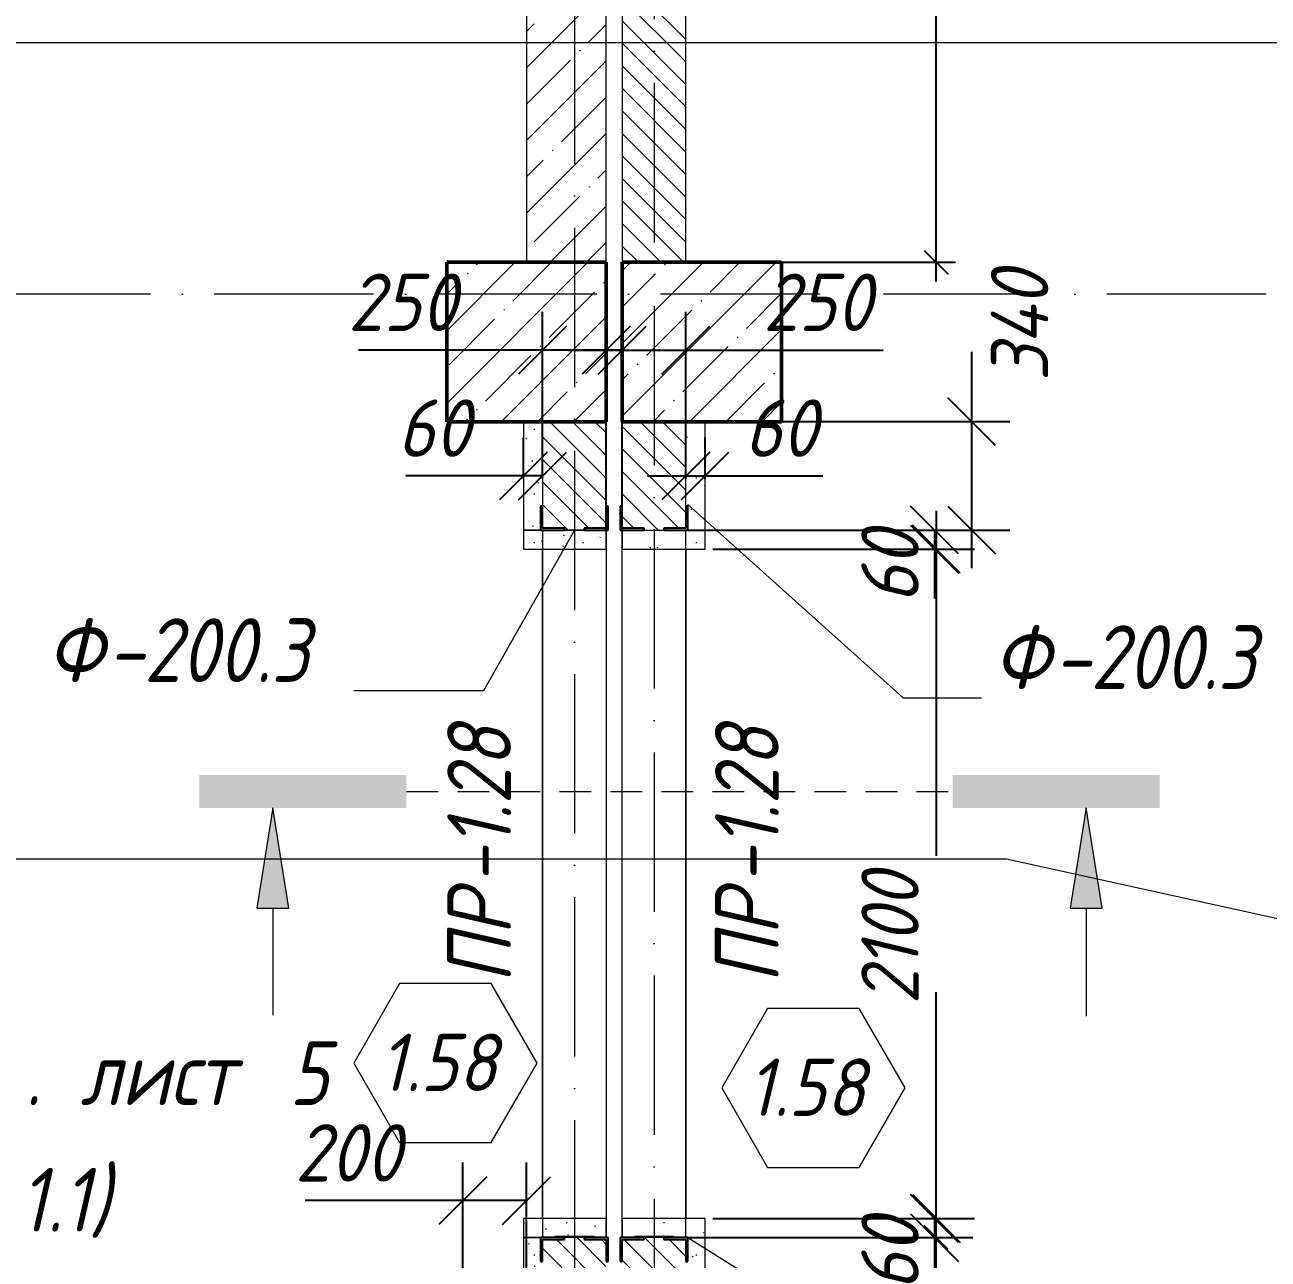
# Model space of a CAD drawing. Header units: millimetres. Extents: x -356862 to 418287, y 0 to 839748.
# Drawn here: x -102125 to -98224, y 609270 to 613143 of the extents above; entities that cross this region are included whole.
import ezdxf

# ---------------------------------------------------------------- set-up
doc = ezdxf.new("R2010")
doc.units = ezdxf.units.MM
doc.linetypes.add('200_ШТРИХ_ш1п0_6_', pattern=[160, 100, -60])
doc.linetypes.add('50_200_ШТРИХ_1Т_ш5_п1_п1_', pattern=[700, 500, -100, 0, -100])
for name, color, linetype, lineweight in [('A-____-____-DIMS', 7, 'Continuous', 9), ('A-____-NOTE-TEXT', 7, 'Continuous', 9), ('A-____-NOTE-TEXT-1', 7, 'Continuous', 5), ('A-DOOR-____-IDEN', 7, 'Continuous', 9), ('A-DOOR-____-OTLN', 7, 'Continuous', 9), ('A-GENM-____-IDEN', 7, 'Continuous', 9), ('A-GENM-____-MCUT', 7, 'Continuous', 25), ('A-GENM-____-OTLN', 7, 'Continuous', 9), ('A-GENM-____-OTLN-1', 7, 'Continuous', 25), ('A-WALL-____-MCUT-3', 7, 'Continuous', 9), ('G-____-____-TEXT', 7, 'Continuous', 9), ('S-COLS-____-MCUT', 7, 'Continuous', 50), ('S-COLS-____-OTLN', 7, 'Continuous', 9), ('S-GRID-____-OTLN-1', 7, '50_200_ШТРИХ_1Т_ш5_п1_п1_', 9)]:
    doc.layers.add(name, color=color, linetype=linetype, lineweight=lineweight)
for name, color, linetype, lineweight, true_color in [('A-DETL-GENF-OTLN-10', 7, '200_ШТРИХ_ш1п0_6_', 9, 0x000000), ('A-DETL-GENF-OTLN-9', 7, 'Continuous', 9, 0x000000), ('A-DOOR-____-OTLN-1', 7, 'Continuous', 9, 0xffffff), ('A-WALL-____-MCUT-4', 7, 'Continuous', 13, 0x000000), ('A-WALL-____-PATT-2', 7, 'Continuous', 9, 0x787878), ('A-WALL-____-PATT-3', 9, 'Continuous', 9, 0x808080), ('A-WALL-____-PATT-9', 7, 'Continuous', 9, 0x000000), ('A-WALL-FNSH-MCUT-6', 7, 'Continuous', 9, 0x000000), ('G-____-____-SYMB-2', 7, 'Continuous', 9, 0x000000), ('I-WALL-____-OTLN-1', 7, 'Continuous', 9, 0x000000)]:
    doc.layers.add(name, color=color, linetype=linetype, lineweight=lineweight, true_color=true_color)
doc.styles.add('ISOCPEUR_I_10', font='isocpeui.ttf', dxfattribs={"width": 0.9, "height": 180})
doc.styles.add('ISOCPEUR_I_14', font='isocpeui.ttf', dxfattribs={"width": 0.9, "height": 180})
doc.styles.add('ISOCPEUR_I_2', font='isocpeui.ttf', dxfattribs={"width": 0.85, "height": 2.3})
doc.styles.add('ISOCPEUR_I_7', font='isocpeui.ttf', dxfattribs={"width": 0.9, "height": 90})
doc.dimstyles.new('ISO-1_8_0_9К_СРЕДНИЙ_Кладочные_2', dxfattribs={"dimscale": 304.8, "dimtxt": 89.638306, "dimasz": 0.246063, "dimexe": 0.19685, "dimexo": 0, "dimgap": 0, "dimtad": 1, "dimdec": 3, "dimrnd": 0.001, "dimdsep": 46, "dimtxsty": 'ISOCPEUR_I_7', "dimblk1": 'OBLIQUE', "dimblk2": 'OBLIQUE', "dimsah": 1, "dimcen": 0.09, "dimdle": 0.19685, "dimazin": 0, "dimtfac": 1, "dimtdec": 4, "dimtix": 1, "dimtmove": 1, "dimatfit": 3, "dimfxl": 1, "dimtvp": 1, "dimtolj": 1, "dimtzin": 0, "dimarcsym": 2})
doc.dimstyles.new('ISO-1_8_0_9К_СРЕДНИЙ_Кладочные_3', dxfattribs={"dimscale": 304.8, "dimtxt": 179.276612, "dimasz": 0.492126, "dimexe": 0.393701, "dimexo": 0, "dimgap": 0, "dimtad": 1, "dimdec": 3, "dimrnd": 0.001, "dimdsep": 46, "dimtxsty": 'ISOCPEUR_I_10', "dimblk1": 'OBLIQUE', "dimblk2": 'OBLIQUE', "dimsah": 1, "dimcen": 0.09, "dimdle": 0.393701, "dimazin": 0, "dimtfac": 1, "dimtdec": 4, "dimtix": 1, "dimtmove": 0, "dimatfit": 3, "dimfxl": 1, "dimtvp": 1, "dimtolj": 1, "dimtzin": 0, "dimarcsym": 2})
doc.dimstyles.new('ISO-1_8_0_9К_СРЕДНИЙ_Кладочные_4', dxfattribs={"dimscale": 304.8, "dimtxt": 179.276612, "dimasz": 0.492126, "dimexe": 0.393701, "dimexo": 0, "dimgap": 0, "dimtad": 1, "dimdec": 3, "dimrnd": 0.001, "dimdsep": 46, "dimtxsty": 'ISOCPEUR_I_10', "dimblk1": 'OBLIQUE', "dimblk2": 'OBLIQUE', "dimsah": 1, "dimcen": 0.09, "dimdle": 0.393701, "dimazin": 0, "dimtfac": 1, "dimtdec": 4, "dimtix": 1, "dimtmove": 1, "dimatfit": 3, "dimfxl": 1, "dimtvp": 1, "dimtolj": 1, "dimtzin": 0, "dimarcsym": 2})
pattern_1 = [(135, (-175000.736, 544716.51), (-35.35534, -35.35534), [])]
pattern_2 = [(0, (-175000.736, 544716.51), (203.2, 50.8), [3.353, -149.047, 3.353, -149.047, -812.8]), (0, (-175000.736, 544716.51), (203.2, 50.8), [-304.8, 3.353, -301.447, 3.353, -149.047, -355.6]), (0, (-175000.736, 544716.51), (203.2, 50.8), [-762, 3.353, -98.247, 3.353, -250.647]), (120, (-174924.536, 544741.91), (-145.59409, 150.576362), [3.353, -149.047, 3.353, -149.047, -812.8]), (120, (-174924.536, 544741.91), (-145.59409, 150.576362), [-304.8, 3.353, -301.447, 3.353, -149.047, -355.6]), (120, (-174924.536, 544741.91), (-145.59409, 150.576362), [-762, 3.353, -98.247, 3.353, -250.647]), (240, (-174899.136, 544843.51), (-57.60591, -201.376362), [3.353, -149.047, 3.353, -149.047, -812.8]), (240, (-174899.136, 544843.51), (-57.60591, -201.376362), [-304.8, 3.353, -301.447, 3.353, -149.047, -355.6]), (240, (-174899.136, 544843.51), (-57.60591, -201.376362), [-762, 3.353, -98.247, 3.353, -250.647])]

# ---------------------------------------------------------------- blocks, each defined once
blk = doc.blocks.new('BSC_Колонна _Прямоугольная - 500х500-V175-АР1_Кладочный план 1 этажа в осях 1-64_Ю-ЯЯ')
at = {"layer": 'S-COLS-____-OTLN'}
h = blk.add_hatch(dxfattribs=at)
h.set_pattern_fill('FP_180', color=256, style=0, pattern_type=2)
h.set_pattern_definition([(45, (-75000, -67431.04), (-114.04925, 114.04925), []), (45, (-74885.95, -67431.04), (-114.04925, 114.04925), [201.613, -40.323, 3.353, -36.97])])
h.paths.add_polyline_path([(-250, -250), (250, -250), (250, 250), (-250, 250)], flags=0)
at = {"layer": 'S-COLS-____-MCUT'}
for p, q in [((250, 250), (-250, 250)), ((-250, 250), (-250, -250)), ((250, -250), (250, 250)), ((-250, -250), (250, -250))]:
    blk.add_line(p, q, dxfattribs=at)
blk = doc.blocks.new('BSC_Колонна _Прямоугольная - 500х500-V176-АР1_Кладочный план 1 этажа в осях 1-64_Ю-ЯЯ')
at = {"layer": 'S-COLS-____-OTLN'}
h = blk.add_hatch(dxfattribs=at)
h.set_pattern_fill('FP_181', color=256, style=0, pattern_type=2)
h.set_pattern_definition([(45, (-74450, -67431.04), (-114.04925, 114.04925), []), (45, (-74335.95, -67431.04), (-114.04925, 114.04925), [201.613, -40.323, 3.353, -36.97])])
h.paths.add_polyline_path([(-250, -250), (250, -250), (250, 250), (-250, 250)], flags=0)
at = {"layer": 'S-COLS-____-MCUT'}
for p, q in [((250, 250), (-250, 250)), ((-250, 250), (-250, -250)), ((250, -250), (250, 250)), ((-250, -250), (250, -250))]:
    blk.add_line(p, q, dxfattribs=at)
blk = doc.blocks.new('Проем_Дверь_Прямоугольный - 2220х2460h_дверные проемы-37133376-АР1_Кладочный план 1 этажа в осях 1-64_Ю-ЯЯ')
at = {"layer": 'A-DOOR-____-OTLN-1'}
for p, q in [((1110, 100), (-1110, 100)), ((1110, -100), (-1110, -100))]:
    blk.add_line(p, q, dxfattribs=at)
blk = doc.blocks.new('Проем_Дверь_Прямоугольный - 2220х2460h_дверные проемы-37133471-АР1_Кладочный план 1 этажа в осях 1-64_Ю-ЯЯ')
at = {"layer": 'A-DOOR-____-OTLN-1'}
for p, q in [((1110, 100), (-1110, 100)), ((1110, -100), (-1110, -100))]:
    blk.add_line(p, q, dxfattribs=at)
blk = doc.blocks.new('Фахверк_СКБ_Уголок - 200_3600-27915153-АР1_Кладочный план 1 этажа в осях 1-64_Ю-ЯЯ')
at = {"layer": 'A-GENM-____-MCUT'}
for p, q in [((125, 156), (50, 156)), ((50, 156), (50, 150)), ((50, 150), (119, 150)), ((119, 150), (119, 81)), ((125, 81), (125, 156)), ((119, 81), (125, 81)), ((125, 19), (119, 19)), ((119, 19), (119, -50)), ((125, -56), (125, 19)), ((119, -50), (50, -50)), ((50, -50), (50, -56)), ((50, -56), (125, -56))]:
    blk.add_line(p, q, dxfattribs=at)
blk = doc.blocks.new('154_Стойка_СКБ_Уголок - СМ-2590_200-37111837-АР1_Кладочный план 1 этажа в осях 1-64_Ю-ЯЯ')
at = {"layer": 'A-GENM-____-MCUT'}
for p, q in [((125, 156), (125, 81)), ((200, 156), (125, 156)), ((131, 81), (131, 150)), ((131, 150), (200, 150)), ((200, 150), (200, 156)), ((125, 81), (131, 81)), ((131, 19), (125, 19)), ((125, 19), (125, -56)), ((131, -50), (131, 19)), ((125, -56), (200, -56)), ((200, -50), (131, -50)), ((200, -56), (200, -50))]:
    blk.add_line(p, q, dxfattribs=at)
blk = doc.blocks.new('Стойка_Влож_Полоса боковая - Полоса-28213942-АР1_Кладочный план 1 этажа в осях 1-64_Ю-ЯЯ')
at = {"layer": 'A-GENM-____-OTLN'}
for p, q in [((-5, 60), (0, 60)), ((-5, -60), (-5, 60)), ((0, 31), (0, -31)), ((0, -60), (-5, -60))]:
    blk.add_line(p, q, dxfattribs=at)
blk = doc.blocks.new('DET_L_Имитация разреза_ISO23 - Верх-37150717-АР1_Кладочный план 1 этажа в осях 1-64_Ю-ЯЯ')
at = {"layer": 'A-DETL-GENF-OTLN-10'}
blk.add_line((143.1, 0), (1856.9, 0), dxfattribs=at)
blk = doc.blocks.new('Марка проема - марка проема-27336095-АР1_Кладочный план 1 этажа в осях 1-64_Ю-ЯЯ')
at = {"layer": 'A-DOOR-____-IDEN'}
for p, q in [((-1.439, 0.159), (-2.877, -2.333)), ((1.439, 0.159), (-1.439, 0.159)), ((2.877, -2.333), (1.439, 0.159)), ((-2.877, -2.333), (-1.439, -4.825)), ((1.439, -4.825), (2.877, -2.333)), ((-1.439, -4.825), (1.439, -4.825))]:
    blk.add_line(p, q, dxfattribs=at)
blk = doc.blocks.new('_Oblique')
at = {"color": 0, "linetype": 'ByBlock', "lineweight": -2}
blk.add_line((-0.5, -0.5), (0.5, 0.5), dxfattribs=at)
blk = doc.blocks.new('*D12230')
at = {"layer": 'A-____-____-DIMS', "color": 0, "lineweight": -2, "transparency": 16777216}
for p, q in [((-100750.7, 607903.6), (-100750.7, 609573.5)), ((-100550.7, 607897.6), (-100550.7, 609573.5)), ((-100750.7, 609453.5), (-101244.9, 609453.5)), ((-100550.7, 609453.5), (-100870.7, 609453.5))]:
    blk.add_line(p, q, dxfattribs=at)
at = {"layer": 'Defpoints', "color": 0, "transparency": 16777216}
for p in [(-100550.7, 609453.5), (-100750.7, 607903.6), (-100550.7, 607897.6)]:
    blk.add_point(p, dxfattribs=at)
at = {"layer": 'A-____-____-DIMS', "color": 0, "lineweight": -2, "transparency": 16777216, "xscale": 150, "yscale": 150, "zscale": 150, "rotation": 180}
blk.add_blockref('_Oblique', (-100750.7, 609453.5), dxfattribs=at)
at = {"layer": 'A-____-____-DIMS', "color": 0, "lineweight": -2, "transparency": 16777216, "xscale": 150, "yscale": 150, "zscale": 150}
blk.add_blockref('_Oblique', (-100550.7, 609453.5), dxfattribs=at)
at = {"layer": 'A-____-____-DIMS', "color": 0, "transparency": 16777216, "insert": (-101277.6, 609693.5), "char_height": 180, "width": 409.578, "attachment_point": 1, "line_spacing_factor": 1.149209, "style": 'ISOCPEUR_I_10'}
blk.add_mtext('\\A1;200', dxfattribs=at)
blk = doc.blocks.new('*D12484')
at = {"layer": 'A-____-____-DIMS', "color": 0, "lineweight": -2, "transparency": 16777216}
for p, q in [((-99265.1, 612337.6), (-99265.1, 614657.6)), ((-99750.7, 614597.6), (-99205.1, 614597.6)), ((-99750.7, 612397.6), (-99205.1, 612397.6))]:
    blk.add_line(p, q, dxfattribs=at)
at = {"layer": 'Defpoints', "color": 0, "transparency": 16777216}
for p in [(-99750.7, 614597.6), (-99265.1, 614597.6), (-99750.7, 612397.6)]:
    blk.add_point(p, dxfattribs=at)
at = {"layer": 'A-____-____-DIMS', "color": 0, "lineweight": -2, "transparency": 16777216, "xscale": 75, "yscale": 75, "zscale": 75}
for p, rotation in [((-99265.1, 614597.6), 90), ((-99265.1, 612397.6), 270)]:
    blk.add_blockref('_Oblique', p, dxfattribs=dict(at, rotation=rotation))
at = {"layer": 'A-____-____-DIMS', "color": 0, "transparency": 16777216, "insert": (-99310.1, 613497.6), "char_height": 90, "width": 546.104, "attachment_point": 5, "rotation": 90, "style": 'ISOCPEUR_I_7'}
blk.add_mtext('\\A1;2200', dxfattribs=at)
blk = doc.blocks.new('*D12485')
at = {"layer": 'A-____-____-DIMS', "color": 0, "lineweight": -2, "transparency": 16777216}
for p, q in [((-99265.1, 607837.6), (-99265.1, 609397.6)), ((-100044.7, 609337.6), (-99205.1, 609337.6)), ((-100000.7, 607897.6), (-99205.1, 607897.6))]:
    blk.add_line(p, q, dxfattribs=at)
at = {"layer": 'Defpoints', "color": 0, "transparency": 16777216}
for p in [(-100044.7, 609337.6), (-99265.1, 609337.6), (-100000.7, 607897.6)]:
    blk.add_point(p, dxfattribs=at)
at = {"layer": 'A-____-____-DIMS', "color": 0, "lineweight": -2, "transparency": 16777216, "xscale": 75, "yscale": 75, "zscale": 75}
for p, rotation in [((-99265.1, 609337.6), 90), ((-99265.1, 607897.6), 270)]:
    blk.add_blockref('_Oblique', p, dxfattribs=dict(at, rotation=rotation))
at = {"layer": 'A-____-____-DIMS', "color": 0, "transparency": 16777216, "insert": (-99310.1, 608617.6), "char_height": 90, "width": 537.83, "attachment_point": 5, "rotation": 90, "style": 'ISOCPEUR_I_7'}
blk.add_mtext('\\A1;1440', dxfattribs=at)
blk = doc.blocks.new('*D12486')
at = {"layer": 'A-____-____-DIMS', "color": 0, "lineweight": -2, "transparency": 16777216}
for p, q in [((-99965.7, 609397.6), (-99150.6, 609397.6)), ((-99270.6, 609397.6), (-99270.6, 609217.6)), ((-100044.7, 609337.6), (-99150.6, 609337.6)), ((-99270.6, 609337.6), (-99270.6, 609187.6))]:
    blk.add_line(p, q, dxfattribs=at)
at = {"layer": 'Defpoints', "color": 0, "transparency": 16777216}
for p in [(-99965.7, 609397.6), (-99270.6, 609397.6), (-100044.7, 609337.6)]:
    blk.add_point(p, dxfattribs=at)
at = {"layer": 'A-____-____-DIMS', "color": 0, "lineweight": -2, "transparency": 16777216, "xscale": 150, "yscale": 150, "zscale": 150}
for p, rotation in [((-99270.6, 609397.6), 90), ((-99270.6, 609337.6), 270)]:
    blk.add_blockref('_Oblique', p, dxfattribs=dict(at, rotation=rotation))
at = {"layer": 'A-____-____-DIMS', "color": 0, "transparency": 16777216, "insert": (-99500.2, 609171), "char_height": 180, "width": 273.052, "attachment_point": 1, "rotation": 90, "line_spacing_factor": 1.149209, "style": 'ISOCPEUR_I_10'}
blk.add_mtext('\\A1;60', dxfattribs=at)
blk = doc.blocks.new('*D12487')
at = {"layer": 'A-____-____-DIMS', "color": 0, "lineweight": -2, "transparency": 16777216}
for p, q in [((-99265.1, 611617.6), (-99265.1, 610535.3)), ((-99965.7, 611497.6), (-99145.1, 611497.6)), ((-99265.1, 609277.6), (-99265.1, 610107.3)), ((-99965.7, 609397.6), (-99145.1, 609397.6))]:
    blk.add_line(p, q, dxfattribs=at)
at = {"layer": 'Defpoints', "color": 0, "transparency": 16777216}
for p in [(-99965.7, 611497.6), (-99265.1, 611497.6), (-99965.7, 609397.6)]:
    blk.add_point(p, dxfattribs=at)
at = {"layer": 'A-____-____-DIMS', "color": 0, "lineweight": -2, "transparency": 16777216, "xscale": 150, "yscale": 150, "zscale": 150}
for p, rotation in [((-99265.1, 611497.6), 90), ((-99265.1, 609397.6), 270)]:
    blk.add_blockref('_Oblique', p, dxfattribs=dict(at, rotation=rotation))
at = {"layer": 'A-____-____-DIMS', "color": 0, "transparency": 16777216, "insert": (-99500.2, 610068.9), "char_height": 180, "width": 504.733, "attachment_point": 1, "rotation": 90, "line_spacing_factor": 1.149209, "style": 'ISOCPEUR_I_10'}
blk.add_mtext('\\A1;2100', dxfattribs=at)
blk = doc.blocks.new('*D12488')
at = {"layer": 'A-____-____-DIMS', "color": 0, "lineweight": -2, "transparency": 16777216}
for p, q in [((-100044.7, 611557.6), (-99150.6, 611557.6)), ((-99270.6, 611557.6), (-99270.6, 611377.6)), ((-99965.7, 611497.6), (-99150.6, 611497.6)), ((-99270.6, 611497.6), (-99270.6, 611343.3))]:
    blk.add_line(p, q, dxfattribs=at)
at = {"layer": 'Defpoints', "color": 0, "transparency": 16777216}
for p in [(-100044.7, 611557.6), (-99270.6, 611557.6), (-99965.7, 611497.6)]:
    blk.add_point(p, dxfattribs=at)
at = {"layer": 'A-____-____-DIMS', "color": 0, "lineweight": -2, "transparency": 16777216, "xscale": 150, "yscale": 150, "zscale": 150}
for p, rotation in [((-99270.6, 611557.6), 90), ((-99270.6, 611497.6), 270)]:
    blk.add_blockref('_Oblique', p, dxfattribs=dict(at, rotation=rotation))
at = {"layer": 'A-____-____-DIMS', "color": 0, "transparency": 16777216, "insert": (-99500.2, 611326.8), "char_height": 180, "width": 273.052, "attachment_point": 1, "rotation": 90, "line_spacing_factor": 1.149209, "style": 'ISOCPEUR_I_10'}
blk.add_mtext('\\A1;60', dxfattribs=at)
blk = doc.blocks.new('*D12489')
at = {"layer": 'A-____-____-DIMS', "color": 0, "lineweight": -2, "transparency": 16777216}
for p, q in [((-99154, 611897.6), (-99154, 612117)), ((-99750.7, 611897.6), (-99034, 611897.6)), ((-99154, 611437.6), (-99154, 611897.6)), ((-100044.7, 611557.6), (-99034, 611557.6))]:
    blk.add_line(p, q, dxfattribs=at)
at = {"layer": 'Defpoints', "color": 0, "transparency": 16777216}
for p in [(-99750.7, 611897.6), (-99154, 611897.6), (-100044.7, 611557.6)]:
    blk.add_point(p, dxfattribs=at)
at = {"layer": 'A-____-____-DIMS', "color": 0, "lineweight": -2, "transparency": 16777216, "xscale": 150, "yscale": 150, "zscale": 150}
for p, rotation in [((-99154, 611897.6), 90), ((-99154, 611557.6), 270)]:
    blk.add_blockref('_Oblique', p, dxfattribs=dict(at, rotation=rotation))
at = {"layer": 'A-____-____-DIMS', "color": 0, "transparency": 16777216, "insert": (-99093.6, 612024), "char_height": 180, "width": 426.127, "attachment_point": 1, "rotation": 90, "line_spacing_factor": 1.149209, "style": 'ISOCPEUR_I_10'}
blk.add_mtext('\\A1;340', dxfattribs=at)
blk = doc.blocks.new('*D12491')
at = {"layer": 'A-____-____-DIMS', "color": 0, "lineweight": -2, "transparency": 16777216}
for p, q in [((-100560.7, 611718.3), (-100560.7, 611847.4)), ((-100500.7, 611718.3), (-100500.7, 611847.4)), ((-100560.7, 611727.4), (-100929.9, 611727.4)), ((-100500.7, 611727.4), (-100680.7, 611727.4))]:
    blk.add_line(p, q, dxfattribs=at)
at = {"layer": 'Defpoints', "color": 0, "transparency": 16777216}
for p in [(-100560.7, 611718.3), (-100500.7, 611727.4), (-100500.7, 611718.3)]:
    blk.add_point(p, dxfattribs=at)
at = {"layer": 'A-____-____-DIMS', "color": 0, "lineweight": -2, "transparency": 16777216, "xscale": 150, "yscale": 150, "zscale": 150, "rotation": 180}
blk.add_blockref('_Oblique', (-100560.7, 611727.4), dxfattribs=at)
at = {"layer": 'A-____-____-DIMS', "color": 0, "lineweight": -2, "transparency": 16777216, "xscale": 150, "yscale": 150, "zscale": 150}
blk.add_blockref('_Oblique', (-100500.7, 611727.4), dxfattribs=at)
at = {"layer": 'A-____-____-DIMS', "color": 0, "transparency": 16777216, "insert": (-100956.9, 611967.4), "char_height": 180, "width": 273.052, "attachment_point": 1, "line_spacing_factor": 1.149209, "style": 'ISOCPEUR_I_10'}
blk.add_mtext('\\A1;60', dxfattribs=at)
blk = doc.blocks.new('*D12492')
at = {"layer": 'A-____-____-DIMS', "color": 0, "lineweight": -2, "transparency": 16777216}
for p, q in [((-100500.7, 611718.3), (-100500.7, 612242)), ((-100250.7, 611557.6), (-100250.7, 612242)), ((-100500.7, 612122), (-101078.2, 612122)), ((-100250.7, 612122), (-100620.7, 612122))]:
    blk.add_line(p, q, dxfattribs=at)
at = {"layer": 'Defpoints', "color": 0, "transparency": 16777216}
for p in [(-100250.7, 612122), (-100500.7, 611718.3), (-100250.7, 611557.6)]:
    blk.add_point(p, dxfattribs=at)
at = {"layer": 'A-____-____-DIMS', "color": 0, "lineweight": -2, "transparency": 16777216, "xscale": 150, "yscale": 150, "zscale": 150, "rotation": 180}
blk.add_blockref('_Oblique', (-100500.7, 612122), dxfattribs=at)
at = {"layer": 'A-____-____-DIMS', "color": 0, "lineweight": -2, "transparency": 16777216, "xscale": 150, "yscale": 150, "zscale": 150}
blk.add_blockref('_Oblique', (-100250.7, 612122), dxfattribs=at)
at = {"layer": 'A-____-____-DIMS', "color": 0, "transparency": 16777216, "insert": (-101111, 612362), "char_height": 180, "width": 409.578, "attachment_point": 1, "line_spacing_factor": 1.149209, "style": 'ISOCPEUR_I_10'}
blk.add_mtext('\\A1;250', dxfattribs=at)
blk = doc.blocks.new('*D12493')
at = {"layer": 'A-____-____-DIMS', "color": 0, "lineweight": -2, "transparency": 16777216}
for p, q in [((-100300.7, 611557.6), (-100300.7, 612242)), ((-100050.7, 611718.3), (-100050.7, 612242)), ((-100420.7, 612122), (-100050.7, 612122)), ((-100050.7, 612122), (-99431.5, 612122))]:
    blk.add_line(p, q, dxfattribs=at)
at = {"layer": 'Defpoints', "color": 0, "transparency": 16777216}
for p in [(-100050.7, 612122), (-100050.7, 611718.3), (-100300.7, 611557.6)]:
    blk.add_point(p, dxfattribs=at)
at = {"layer": 'A-____-____-DIMS', "color": 0, "lineweight": -2, "transparency": 16777216, "xscale": 150, "yscale": 150, "zscale": 150, "rotation": 180}
blk.add_blockref('_Oblique', (-100300.7, 612122), dxfattribs=at)
at = {"layer": 'A-____-____-DIMS', "color": 0, "lineweight": -2, "transparency": 16777216, "xscale": 150, "yscale": 150, "zscale": 150}
blk.add_blockref('_Oblique', (-100050.7, 612122), dxfattribs=at)
at = {"layer": 'A-____-____-DIMS', "color": 0, "transparency": 16777216, "insert": (-99808.3, 612362), "char_height": 180, "width": 409.578, "attachment_point": 1, "line_spacing_factor": 1.149209, "style": 'ISOCPEUR_I_10'}
blk.add_mtext('\\A1;250', dxfattribs=at)
blk = doc.blocks.new('*D12494')
at = {"layer": 'A-____-____-DIMS', "color": 0, "lineweight": -2, "transparency": 16777216}
for p, q in [((-100050.7, 611718.3), (-100050.7, 611847.4)), ((-99990.7, 611718.3), (-99990.7, 611847.4)), ((-100170.7, 611727.4), (-99990.7, 611727.4)), ((-99990.7, 611727.4), (-99621.5, 611727.4))]:
    blk.add_line(p, q, dxfattribs=at)
at = {"layer": 'Defpoints', "color": 0, "transparency": 16777216}
for p in [(-100050.7, 611718.3), (-99990.7, 611727.4), (-99990.7, 611718.3)]:
    blk.add_point(p, dxfattribs=at)
at = {"layer": 'A-____-____-DIMS', "color": 0, "lineweight": -2, "transparency": 16777216, "xscale": 150, "yscale": 150, "zscale": 150, "rotation": 180}
blk.add_blockref('_Oblique', (-100050.7, 611727.4), dxfattribs=at)
at = {"layer": 'A-____-____-DIMS', "color": 0, "lineweight": -2, "transparency": 16777216, "xscale": 150, "yscale": 150, "zscale": 150}
blk.add_blockref('_Oblique', (-99990.7, 611727.4), dxfattribs=at)
at = {"layer": 'A-____-____-DIMS', "color": 0, "transparency": 16777216, "insert": (-99867.7, 611967.4), "char_height": 180, "width": 273.052, "attachment_point": 1, "line_spacing_factor": 1.149209, "style": 'ISOCPEUR_I_10'}
blk.add_mtext('\\A1;60', dxfattribs=at)

msp = doc.modelspace()

# ---------------------------------------------------------------- hatches: boundary and pattern name
at = {"layer": 'A-____-NOTE-TEXT-1'}
for points in [[(-101296.794, 610685.9209), (-100927.6421, 610685.9209), (-100927.6421, 610789.1843), (-101577.6421, 610789.1843), (-101577.6421, 610685.9209), (-101346.794, 610685.9209)], [(-98744.6774, 610685.9209), (-98563.8294, 610685.9209), (-98563.8294, 610789.1843), (-99213.8294, 610789.1843), (-99213.8294, 610685.9209), (-98794.6774, 610685.9209)], [(-101396.794, 610370.9209), (-101296.794, 610370.9209), (-101346.794, 610685.9209)], [(-98844.6774, 610370.9209), (-98744.6774, 610370.9209), (-98794.6774, 610685.9209)]]:
    msp.add_hatch(color=256, dxfattribs=at).paths.add_polyline_path(points, flags=0)
at = {"layer": 'A-WALL-____-PATT-2'}
h = msp.add_hatch(dxfattribs=at)
h.set_pattern_fill('FP_2', color=256, style=0, pattern_type=2)
h.set_pattern_definition([(45, (-175000.74, 544716.51), (-114.04925, 114.04925), []), (45, (-174886.69, 544716.51), (-114.04925, 114.04925), [201.612, -40.322, 3.353, -36.97])])
h.paths.add_polyline_path([(-100550.7357, 612397.5526), (-100300.7357, 612397.5526), (-100300.7357, 614597.5526), (-100550.7357, 614597.5526)], flags=0)
at = {"layer": 'A-WALL-____-PATT-3'}
h = msp.add_hatch(dxfattribs=at)
h.set_pattern_fill('FP_6', color=256, style=0, pattern_type=2)
h.set_pattern_definition(pattern_1)
h.paths.add_polyline_path([(-100050.7357, 612397.5526), (-100050.7357, 614597.5526), (-100250.7357, 614597.5526), (-100250.7357, 612397.5526)], flags=0)
h = msp.add_hatch(dxfattribs=at)
h.set_pattern_fill('FP_6', color=256, style=0, pattern_type=2)
h.set_pattern_definition(pattern_1)
h.paths.add_polyline_path([(-100500.7357, 607897.5526), (-100300.7357, 607897.5526), (-100301.569, 609331.5526), (-100369.7357, 609331.5526), (-100369.7357, 609337.5526), (-100431.7357, 609337.5526), (-100431.7357, 609331.5526), (-100500.7357, 609331.5526), (-100500.7357, 608399.4097)], flags=0)
h.paths.add_polyline_path([(-100369.7357, 611557.5526), (-100369.7357, 611563.5526), (-100300.7357, 611563.5526), (-100300.7357, 611897.5526), (-100500.7357, 611897.5526), (-100500.7357, 611563.5526), (-100431.7357, 611563.5526), (-100431.7357, 611557.5526)], flags=0)
h = msp.add_hatch(dxfattribs=at)
h.set_pattern_fill('FP_6', color=256, style=0, pattern_type=2)
h.set_pattern_definition(pattern_1)
h.paths.add_polyline_path([(-100050.7357, 607897.5526), (-100050.7357, 609331.5526), (-100119.7357, 609331.5526), (-100119.7357, 609337.5526), (-100181.7357, 609337.5526), (-100181.7357, 609331.5526), (-100250.7357, 609331.5526), (-100250.7357, 607897.5526)], flags=0)
h.paths.add_polyline_path([(-100119.7357, 611557.5526), (-100119.7357, 611563.5526), (-100050.7357, 611563.5526), (-100050.7357, 611897.5526), (-100250.7357, 611897.5526), (-100250.7357, 611563.5526), (-100181.7357, 611563.5526), (-100181.7357, 611557.5526)], flags=0)
at = {"layer": 'A-WALL-____-PATT-9'}
h = msp.add_hatch(dxfattribs=at)
h.set_pattern_fill('FP_8', color=256, style=0, pattern_type=2)
h.set_pattern_definition(pattern_2)
h.paths.add_polyline_path([(-100560.7357, 607897.5526), (-100500.7357, 607897.5526), (-100500.7357, 609262.5526), (-100506.7357, 609262.5526), (-100506.7357, 609337.5526), (-100560.7357, 609337.5526), (-100560.7357, 608399.4097)], flags=0)
h.paths.add_polyline_path([(-100560.7357, 611557.5526), (-100506.7357, 611557.5526), (-100506.7357, 611632.5526), (-100500.7357, 611632.5526), (-100500.7357, 611897.5526), (-100560.7357, 611897.5526), (-100560.7357, 611563.5526)], flags=0)
h = msp.add_hatch(dxfattribs=at)
h.set_pattern_fill('FP_8', color=256, style=0, pattern_type=2)
h.set_pattern_definition(pattern_2)
h.paths.add_polyline_path([(-99990.7357, 607897.5526), (-99990.7357, 609337.5526), (-100044.7357, 609337.5526), (-100044.7357, 609262.5526), (-100050.7357, 609262.5526), (-100050.7357, 607897.5526)], flags=0)
h.paths.add_polyline_path([(-100044.7357, 611557.5526), (-99990.7357, 611557.5526), (-99990.7357, 611897.5526), (-100050.7357, 611897.5526), (-100050.7357, 611632.5526), (-100044.7357, 611632.5526), (-100044.7357, 611563.5526)], flags=0)
h = msp.add_hatch(dxfattribs=at)
h.set_pattern_fill('FP_8', color=256, style=0, pattern_type=2)
h.set_pattern_definition(pattern_2)
h.paths.add_polyline_path([(-100300.7357, 611497.5526), (-100300.7357, 611557.5526), (-100560.7357, 611557.5526), (-100560.7357, 611497.5526), (-100369.7357, 611497.5526)], flags=0)
h = msp.add_hatch(dxfattribs=at)
h.set_pattern_fill('FP_8', color=256, style=0, pattern_type=2)
h.set_pattern_definition(pattern_2)
h.paths.add_polyline_path([(-99990.7357, 611497.5526), (-99990.7357, 611557.5526), (-100250.7357, 611557.5526), (-100250.7357, 611497.5526), (-100044.7357, 611497.5526)], flags=0)
h = msp.add_hatch(dxfattribs=at)
h.set_pattern_fill('FP_8', color=256, style=0, pattern_type=2)
h.set_pattern_definition(pattern_2)
h.paths.add_polyline_path([(-100506.7357, 609337.5526), (-100460.7357, 609337.5526), (-100460.7357, 609342.5526), (-100340.7357, 609342.5526), (-100340.7357, 609337.5526), (-100300.7357, 609337.5526), (-100300.7357, 609397.5526), (-100560.7357, 609397.5526), (-100560.7357, 609337.5526)], flags=0)
h = msp.add_hatch(dxfattribs=at)
h.set_pattern_fill('FP_8', color=256, style=0, pattern_type=2)
h.set_pattern_definition(pattern_2)
h.paths.add_polyline_path([(-100090.7357, 609337.5526), (-99990.7357, 609337.5526), (-99990.7357, 609397.5526), (-100250.7357, 609397.5526), (-100250.7357, 609337.5526), (-100210.7357, 609337.5526), (-100210.7357, 609342.5526), (-100090.7357, 609342.5526)], flags=0)

# ---------------------------------------------------------------- linework, layer by layer
at = {"layer": 'A-____-NOTE-TEXT'}
for p, q in [((-101346.794, 610685.9209), (-101396.794, 610370.9209)), ((-101296.794, 610370.9209), (-101346.794, 610685.9209)), ((-98794.6774, 610685.9209), (-98844.6774, 610370.9209)), ((-98744.6774, 610370.9209), (-98794.6774, 610685.9209)), ((-101396.794, 610370.9209), (-101296.794, 610370.9209)), ((-101346.794, 610370.9209), (-101346.794, 610035.9209)), ((-98844.6774, 610370.9209), (-98744.6774, 610370.9209)), ((-98794.6774, 610370.9209), (-98794.6774, 610032.5969))]:
    msp.add_line(p, q, dxfattribs=at)
at = {"layer": 'A-GENM-____-IDEN'}
for p, q in [((-100044.7357, 611637.5526), (-99368.8133, 611031.5053)), ((-100400.7357, 611557.5526), (-100686.069, 611053.5412)), ((-100686.069, 611053.5412), (-101093.0024, 611053.5412)), ((-99368.8133, 611031.5053), (-99122.891, 611031.5053)), ((-100044.7357, 609337.5526), (-99499.7829, 608998.0559))]:
    msp.add_line(p, q, dxfattribs=at)
at = {"layer": 'A-WALL-____-MCUT-3'}
for p, q in [((-100550.7357, 614597.5526), (-100550.7357, 612397.5526)), ((-100300.7357, 612397.5526), (-100300.7357, 614597.5526))]:
    msp.add_line(p, q, dxfattribs=at)
at = {"layer": 'A-WALL-____-MCUT-4'}
for p, q in [((-100250.7357, 614597.5526), (-100250.7357, 612397.5526)), ((-100050.7357, 612397.5526), (-100050.7357, 614597.5526)), ((-100500.7357, 611897.5526), (-100500.7357, 611632.5526)), ((-100300.7357, 611632.5526), (-100300.7357, 611897.5526)), ((-100250.7357, 611897.5526), (-100250.7357, 611632.5526)), ((-100050.7357, 611632.5526), (-100050.7357, 611897.5526)), ((-100431.7357, 611557.5526), (-100369.7357, 611557.5526)), ((-100181.7357, 611557.5526), (-100119.7357, 611557.5526))]:
    msp.add_line(p, q, dxfattribs=at)
at = {"layer": 'A-WALL-FNSH-MCUT-6'}
for p, q in [((-100560.7357, 611897.5526), (-100560.7357, 611497.5526)), ((-99990.7357, 611497.5526), (-99990.7357, 611897.5526)), ((-100560.7357, 611557.5526), (-100506.7357, 611557.5526)), ((-100506.7357, 611557.5526), (-100560.7357, 611557.5526)), ((-100369.7357, 611557.5526), (-100431.7357, 611557.5526)), ((-100300.7357, 611497.5526), (-100300.7357, 611557.5526)), ((-100250.7357, 611557.5526), (-100250.7357, 611497.5526)), ((-100044.7357, 611557.5526), (-99990.7357, 611557.5526)), ((-100560.7357, 611497.5526), (-100300.7357, 611497.5526)), ((-100250.7357, 611497.5526), (-99990.7357, 611497.5526)), ((-100300.7357, 609397.5526), (-100560.7357, 609397.5526)), ((-100560.7357, 609397.5526), (-100560.7357, 609337.5526)), ((-100300.7357, 609337.5526), (-100300.7357, 609397.5526)), ((-99990.7357, 609397.5526), (-100250.7357, 609397.5526)), ((-100250.7357, 609397.5526), (-100250.7357, 609337.5526)), ((-99990.7357, 607897.5526), (-99990.7357, 609397.5526)), ((-100560.7357, 609337.5526), (-100560.7357, 607897.5526)), ((-100506.7357, 609337.5526), (-100560.7357, 609337.5526)), ((-100560.7357, 609337.5526), (-100506.7357, 609337.5526)), ((-99990.7357, 609337.5526), (-100044.7357, 609337.5526))]:
    msp.add_line(p, q, dxfattribs=at)
at = {"layer": 'G-____-____-SYMB-2'}
msp.add_line((-179984.5837, 613087.5526), (-70594.3281, 613087.5526), dxfattribs=at)
at = {"layer": 'G-____-____-TEXT'}
for p, q in [((-99044.8192, 610525.372), (-102954.4396, 610525.372)), ((-97085.1069, 610093.9), (-99044.8192, 610525.372))]:
    msp.add_line(p, q, dxfattribs=at)
at = {"layer": 'I-WALL-____-OTLN-1'}
for p, q in [((-100500.7357, 609397.5526), (-100500.7357, 611497.5526)), ((-100300.7357, 611497.5526), (-100300.7357, 609397.5526)), ((-100250.7357, 609397.5526), (-100250.7357, 611497.5526)), ((-100050.7357, 611497.5526), (-100050.7357, 609397.5526))]:
    msp.add_line(p, q, dxfattribs=at)
at = {"layer": 'S-GRID-____-OTLN-1'}
for p, q in [((-100400.7357, 635609.362), (-100400.7357, 584985.5274)), ((-100150.7357, 635363.4396), (-100150.7357, 585159.4508)), ((-70926.3291, 612297.5526), (-179669.5059, 612297.5526))]:
    msp.add_line(p, q, dxfattribs=at)

# ---------------------------------------------------------------- block references
at = {"layer": 'A-DETL-GENF-OTLN-9'}
msp.add_blockref('DET_L_Имитация разреза_ISO23 - Верх-37150717-АР1_Кладочный план 1 этажа в осях 1-64_Ю-ЯЯ', (-101070.7357, 610737.5526), dxfattribs=at)
at = {"layer": 'A-DOOR-____-IDEN', "xscale": 99.99999999999993, "yscale": 99.99999999999993, "zscale": 99.99999999999993}
for p in [(-100805.2673, 610118.4895), (-99650.626, 610040.538)]:
    msp.add_blockref('Марка проема - марка проема-27336095-АР1_Кладочный план 1 этажа в осях 1-64_Ю-ЯЯ', p, dxfattribs=at)
at = {"layer": 'A-DOOR-____-OTLN'}
for name, p, rotation in [('Проем_Дверь_Прямоугольный - 2220х2460h_дверные проемы-37133376-АР1_Кладочный план 1 этажа в осях 1-64_Ю-ЯЯ', (-100400.7357, 610447.5526), 89.99999999999986), ('Проем_Дверь_Прямоугольный - 2220х2460h_дверные проемы-37133471-АР1_Кладочный план 1 этажа в осях 1-64_Ю-ЯЯ', (-100150.7357, 610447.5526), 270)]:
    msp.add_blockref(name, p, dxfattribs=dict(at, rotation=rotation))
at = {"layer": 'A-GENM-____-OTLN'}
for p, rotation in [((-100400.7357, 609337.5526), 269.9999999999998), ((-100150.7357, 609337.5526), 270)]:
    msp.add_blockref('Стойка_Влож_Полоса боковая - Полоса-28213942-АР1_Кладочный план 1 этажа в осях 1-64_Ю-ЯЯ', p, dxfattribs=dict(at, rotation=rotation))
at = {"layer": 'A-GENM-____-OTLN-1'}
for name, p, rotation in [('Фахверк_СКБ_Уголок - 200_3600-27915153-АР1_Кладочный план 1 этажа в осях 1-64_Ю-ЯЯ', (-100450.7357, 611682.5526), 269.9999999999998), ('Фахверк_СКБ_Уголок - 200_3600-27915153-АР1_Кладочный план 1 этажа в осях 1-64_Ю-ЯЯ', (-100200.7357, 611682.5526), 270), ('154_Стойка_СКБ_Уголок - СМ-2590_200-37111837-АР1_Кладочный план 1 этажа в осях 1-64_Ю-ЯЯ', (-100450.7357, 609462.5526), 269.9999999999998), ('154_Стойка_СКБ_Уголок - СМ-2590_200-37111837-АР1_Кладочный план 1 этажа в осях 1-64_Ю-ЯЯ', (-100200.7357, 609462.5526), 270)]:
    msp.add_blockref(name, p, dxfattribs=dict(at, rotation=rotation))
at = {"layer": 'S-COLS-____-OTLN'}
for name, p in [('BSC_Колонна _Прямоугольная - 500х500-V176-АР1_Кладочный план 1 этажа в осях 1-64_Ю-ЯЯ', (-100550.7357, 612147.5526)), ('BSC_Колонна _Прямоугольная - 500х500-V175-АР1_Кладочный план 1 этажа в осях 1-64_Ю-ЯЯ', (-100000.7357, 612147.5526))]:
    msp.add_blockref(name, p, dxfattribs=at)

# ---------------------------------------------------------------- texts
at = {"layer": 'A-DOOR-____-IDEN', "char_height": 200, "attachment_point": 1, "rotation": 90, "style": 'ISOCPEUR_I_2'}
for s, insert, width in [('-1.28', (-100799.2552, 610445.3447), 663.79725), ('-1.28', (-99959.2552, 610445.3447), 663.79725), ('ПР', (-100799.2552, 610135.7822), 375.18975), ('ПР', (-99959.2552, 610135.7822), 375.18975)]:
    msp.add_mtext(s, dxfattribs=dict(at, insert=insert, width=width))
at = {"layer": 'A-DOOR-____-IDEN', "char_height": 180, "width": 454.556812, "attachment_point": 1, "style": 'ISOCPEUR_I_14'}
for insert in [(-101012.9064, 609977.309), (-99858.2651, 609899.3575)]:
    msp.add_mtext('1.58', dxfattribs=dict(at, insert=insert))
at = {"layer": 'A-GENM-____-IDEN', "char_height": 200, "attachment_point": 1, "style": 'ISOCPEUR_I_2'}
for s, insert, width in [('\\fISOCPEUR|b0|i1|c204|p34|;\\W.9;Ф', (-102057.559, 611280.6573), 230.886), ('-200.3', (-101867.059, 611280.6573), 865.8225), ('\\fISOCPEUR|b0|i1|c204|p34|;\\W.9;Ф', (-99087.4476, 611258.6214), 230.886), ('-200.3', (-98896.9476, 611258.6214), 865.8225)]:
    msp.add_mtext(s, dxfattribs=dict(at, insert=insert, width=width))
at = {"layer": 'G-____-____-TEXT', "char_height": 200, "attachment_point": 1, "style": 'ISOCPEUR_I_2'}
for s, insert, width in [(' 5', (-101403.6863, 609953.3185), 295.822687), ('лист', (-101951.3738, 609953.3185), 663.79725), ('. ', (-102124.0144, 609953.3185), 209.240437), ('1.1)', (-102141.8738, 609556.4435), 396.835312)]:
    msp.add_mtext(s, dxfattribs=dict(at, insert=insert, width=width))

# ---------------------------------------------------------------- dimensions: what is measured, and where the dimension line sits
at = {"layer": 'A-____-____-DIMS'}
for base, p1, p2, override, picture, middle in [((-99265.0718, 614597.5526), (-99750.7357, 612397.5526), (-99750.7357, 614597.5526), {"dimpost": '<>', "dimfxl": 2200}, '*D12484', (-99310.0718, 613497.5526)), ((-99265.0718, 609337.5526), (-100000.7357, 607897.5526), (-100044.7357, 609337.5526), {"dimpost": '<>', "dimfxl": 1440.672065}, '*D12485', (-99310.0718, 608617.5526))]:
    dim = msp.add_linear_dim(base=base, p1=p1, p2=p2, angle=90, dimstyle='ISO-1_8_0_9К_СРЕДНИЙ_Кладочные_2', override=override, dxfattribs=at)
    dim.commit()
    dim.dimension.update_dxf_attribs({"geometry": picture, "text_midpoint": middle})
for base, p1, p2, dimstyle, override, picture, middle in [((-99153.9777, 611897.5526), (-100044.7357, 611557.5526), (-99750.7357, 611897.5526), 'ISO-1_8_0_9К_СРЕДНИЙ_Кладочные_3', {"dimpost": '<>', "dimfxl": 449.484149}, '*D12489', (-98973.5686, 612117.0389)), ((-99270.6384, 611557.5526), (-99965.7357, 611497.5526), (-100044.7357, 611557.5526), 'ISO-1_8_0_9К_СРЕДНИЙ_Кладочные_3', {"dimpost": '<>', "dimfxl": 99.201815}, '*D12488', (-99380.2339, 611343.2853)), ((-99265.0718, 611497.5526), (-99965.7357, 609397.5526), (-99965.7357, 611497.5526), 'ISO-1_8_0_9К_СРЕДНИЙ_Кладочные_4', {"dimpost": '<>', "dimfxl": 2100}, '*D12487', (-99380.2339, 610321.3005)), ((-99270.6384, 609397.5526), (-100044.7357, 609337.5526), (-99965.7357, 609397.5526), 'ISO-1_8_0_9К_СРЕДНИЙ_Кладочные_3', {"dimpost": '<>', "dimfxl": 99.201814}, '*D12486', (-99380.2339, 609187.5526))]:
    dim = msp.add_linear_dim(base=base, p1=p1, p2=p2, angle=90, dimstyle=dimstyle, override=override, dxfattribs=at)
    dim.commit()
    dim.dimension.update_dxf_attribs({"geometry": picture, "text_midpoint": middle, "dimtype": 160, "text_rotation": 90})
for base, p1, p2, override, picture, middle in [((-100250.7357, 612122.0252), (-100500.7357, 611718.3096), (-100250.7357, 611557.5526), {"dimpost": '<>', "dimfxl": 297.225216}, '*D12492', (-100906.1774, 612122.0252)), ((-100050.7357, 612122.0252), (-100300.7357, 611557.5526), (-100050.7357, 611718.3096), {"dimpost": '<>', "dimfxl": 297.225216}, '*D12493', (-99603.5357, 612122.0252)), ((-100500.7357, 611727.4056), (-100560.7357, 611718.3096), (-100500.7357, 611718.3096), {"dimpost": '<>', "dimfxl": 60}, '*D12491', (-100820.3312, 611727.4056)), ((-99990.7357, 611727.4056), (-100050.7357, 611718.3096), (-99990.7357, 611718.3096), {"dimpost": '<>', "dimfxl": 60}, '*D12494', (-99731.1403, 611727.4056)), ((-100550.7357, 609453.5448), (-100750.7357, 607903.5526), (-100550.7357, 607897.5526), {"dimpost": '<>', "dimfxl": 200.08998}, '*D12230', (-101072.7994, 609453.5448))]:
    dim = msp.add_linear_dim(base=base, p1=p1, p2=p2, dimstyle='ISO-1_8_0_9К_СРЕДНИЙ_Кладочные_3', override=override, dxfattribs=at)
    dim.commit()
    dim.dimension.update_dxf_attribs({"geometry": picture, "text_midpoint": middle, "dimtype": 160})

doc.saveas('drawing.dxf')
